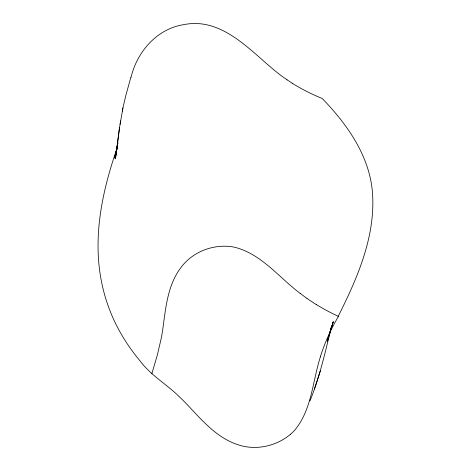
<?xml version="1.0" encoding="UTF-8"?>
<svg xmlns="http://www.w3.org/2000/svg" width="471" height="471" viewBox="0 0 471 471"><rect width="100%" height="100%" fill="white"/><g stroke="black" fill="none" stroke-linecap="round" stroke-linejoin="round"><path stroke-width="0.71" d="M119.528 127.606L115.472 158.68L119.528 127.606L122.931 107.906L125.928 95.077L130.856 77.356M115.943 154.994L117.45 145.669M120.07 124.238L120.67 120.876M122.336 111.132L122.931 107.906M117.497 145.168L115.854 153.399L117.556 145.774L114.365 158.227M117.774 143.796L118.044 142.425M117.562 145.886L116.478 150.155L117.473 146.764M330.766 329.782L333.233 321.811L327.21 341.658L331.519 326.427C325.379 351.537 319.791 376.918 309.959 400.915M131.02 77.427C136.931 51.993 156.778 28.996 183.343 24.704C223.189 16.461 251.561 52.723 279.556 74.424A167.717 161.724 -7.2 0 0 287.057 79.787M320.474 356.588C312.638 380.774 311.949 408.587 295.553 429.187A45.593 43.997 -7.3 0 1 290.23 434.533M116.967 148.653C102.278 190.731 92.652 236.489 101.359 280.946C104.421 296.889 109.79 312.385 117.244 326.803C123.473 338.879 131.132 350.2 139.834 360.627C150.761 375.481 167.17 384.513 180.028 397.436A224.049 216.395 -8.6 0 1 185.963 403.276C201.164 419.267 216.142 437.671 237.932 444.706C255.565 450.788 275.988 446.343 290.218 434.521M329.535 334.057L333.233 321.811M151.803 373.85L157.42 354.716L161.153 338.684A222.942 215.047 -8.8 0 0 162.595 330.565C165.704 308.587 167.335 284.519 181.8 266.451C193.139 251.779 212.615 244.367 230.878 246.604A44.898 43.344 -7.7 0 1 234.658 247.251C261.44 253.963 278.991 277.466 300.186 293.404M314.41 389.017L320.357 370.883M338.178 316.406C357.301 278.296 375.664 236.554 372.49 192.898C369.7 156.001 347.151 124.197 322.176 98.445A192.015 185.203 -7.4 0 1 292.167 83.237M316.218 304.578L306.886 298.396M292.197 83.196L287.033 79.817M320.421 356.571A198.662 191.497 -8.9 0 1 338.384 316.518M338.237 316.294A211.75 204.449 -8 0 1 316.259 304.507M306.921 298.343A174.352 168.088 -6.9 0 1 300.221 293.356"/></g></svg>
